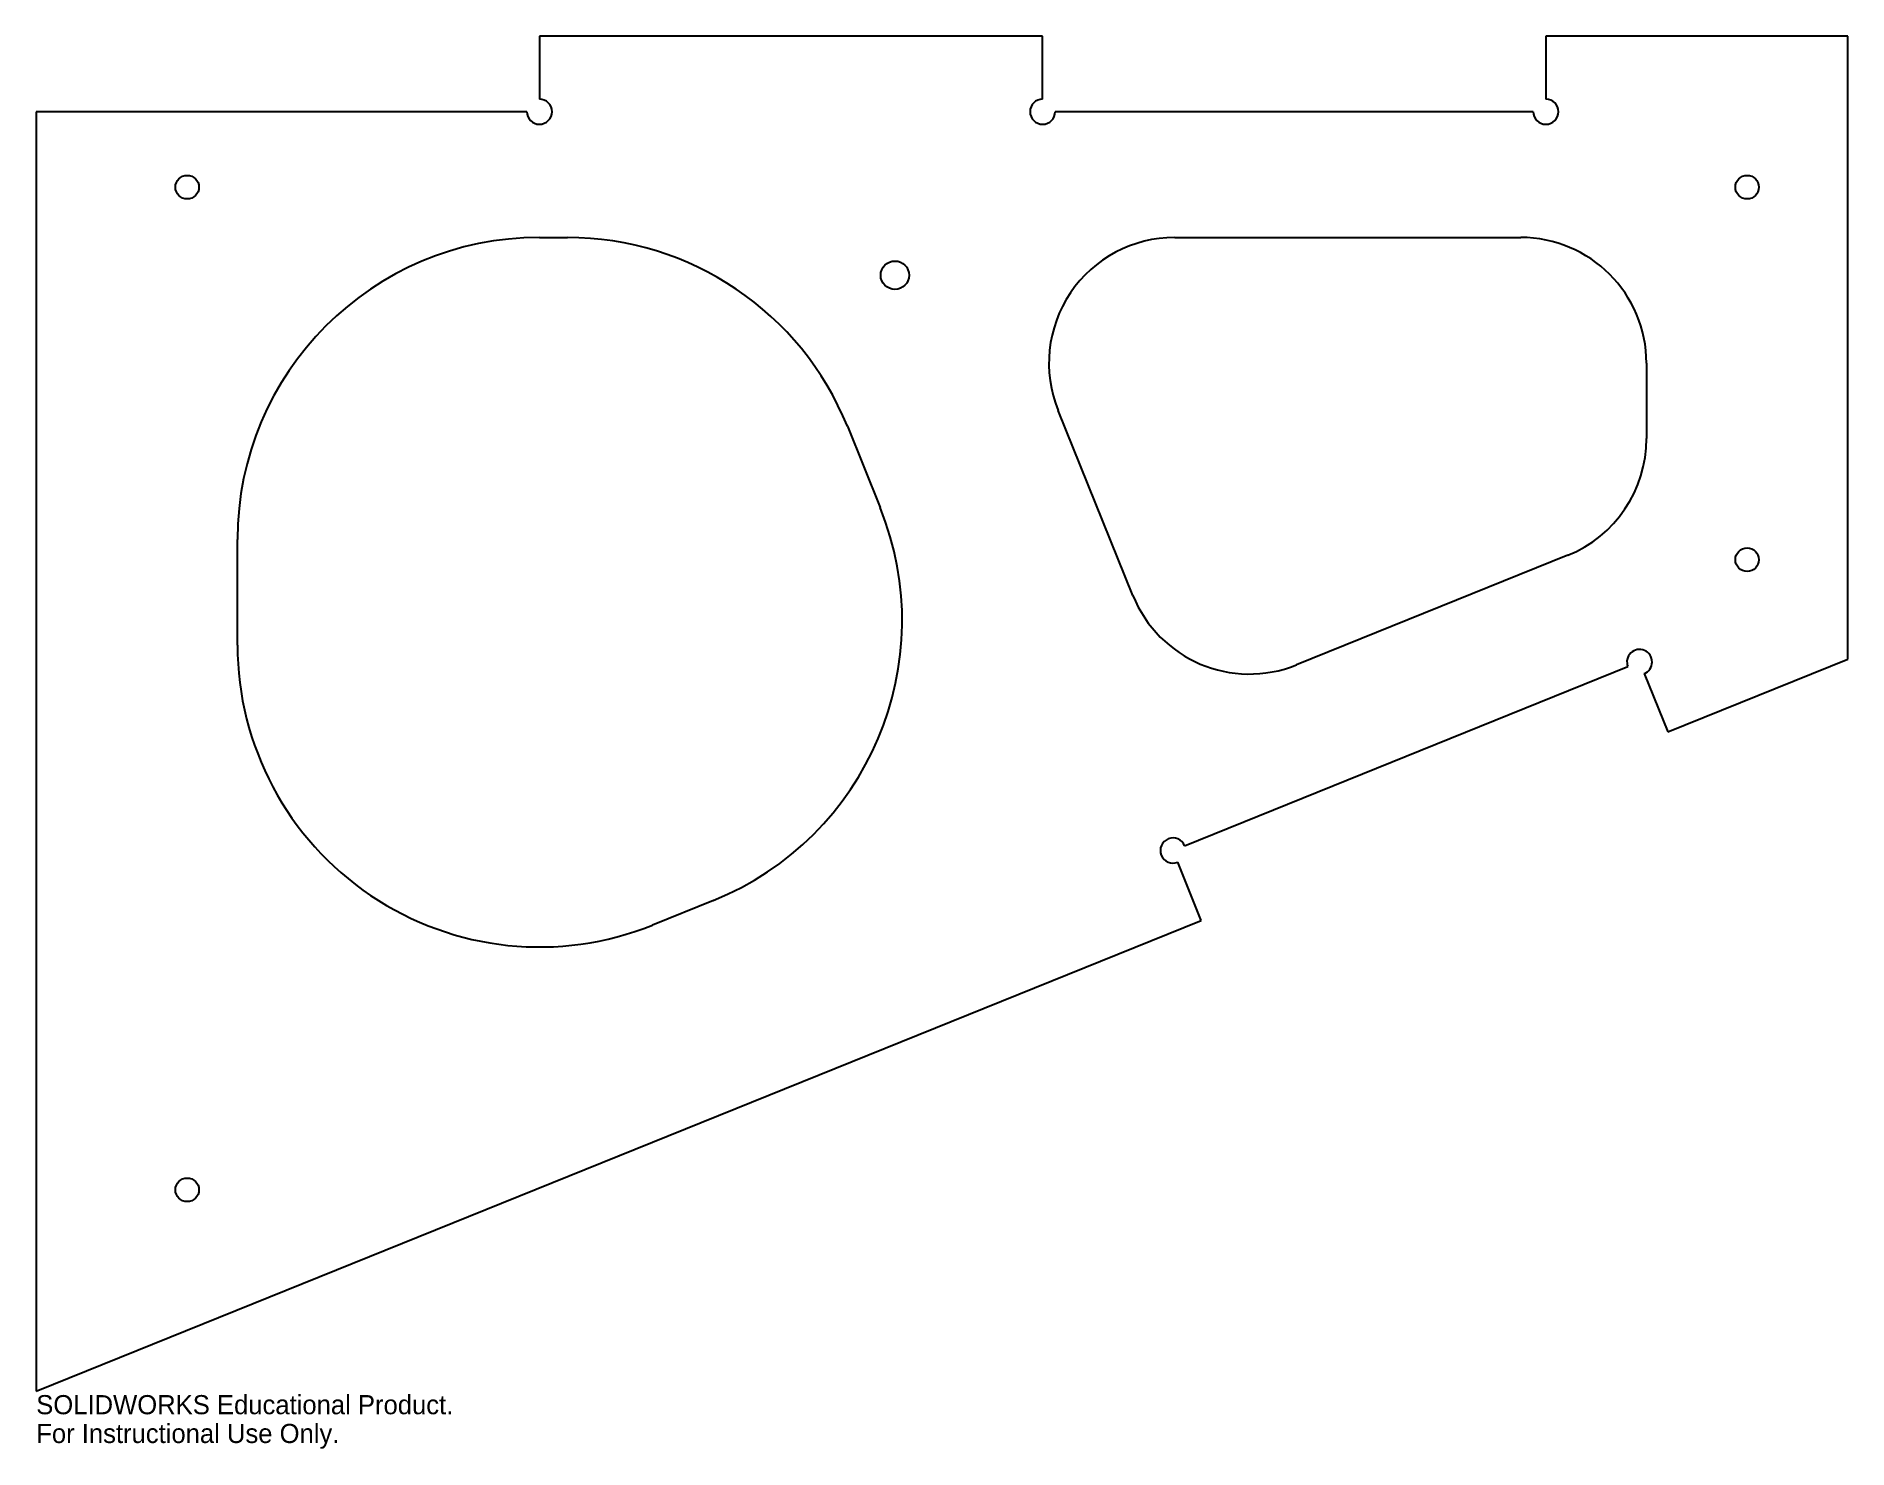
# Model space of a CAD drawing. Header units: inches. Extents: x 105.7 to 123.7, y 260.9 to 274.9.
import ezdxf

# ---------------------------------------------------------------- set-up
doc = ezdxf.new("R2010")
doc.units = ezdxf.units.IN
doc.header["$MEASUREMENT"] = 0
doc.styles.add('SLDTEXTSTYLE0', font='Arail.ttf')

msp = doc.modelspace()

# ---------------------------------------------------------------- linework, layer by layer
at = {"color": 1, "linetype": 'Continuous', "lineweight": 25}
for p, q in [((110.65, 274.95), (110.65, 274.325)), ((115.65, 274.95), (110.65, 274.95)), ((115.65, 274.325), (115.65, 274.95)), ((120.65, 274.95), (120.65, 274.325)), ((123.65, 274.95), (120.65, 274.95)), ((123.65, 268.758), (123.65, 274.95)), ((110.525, 274.2), (105.65, 274.2)), ((105.65, 274.2), (105.65, 261.486)), ((120.525, 274.2), (115.775, 274.2)), ((110.65, 272.95), (110.928, 272.95)), ((116.962, 272.95), (120.4, 272.95)), ((121.65, 271.7), (121.65, 270.951)), ((116.546, 269.393), (115.803, 271.232)), ((113.71, 271.074), (114.036, 270.267)), ((107.65, 268.899), (107.65, 269.95)), ((120.868, 269.792), (118.173, 268.703)), ((121.862, 268.036), (123.65, 268.758)), ((117.061, 266.905), (121.466, 268.685)), ((121.628, 268.616), (121.862, 268.036)), ((117.226, 266.163), (116.992, 266.743)), ((112.378, 266.361), (111.774, 266.117)), ((105.65, 261.486), (117.226, 266.163))]:
    msp.add_line(p, q, dxfattribs=at)
for centre, radius in [((107.15, 273.45), 0.117), ((122.65, 273.45), 0.117), ((114.182, 272.575), 0.141), ((122.65, 269.748), 0.117), ((107.15, 263.486), 0.117)]:
    msp.add_circle(centre, radius, dxfattribs=at)
for centre, radius, start, end in [((110.65, 274.2), 0.125, 180, 90), ((115.65, 274.2), 0.125, 90, 0), ((120.65, 274.2), 0.125, 180, 90), ((110.65, 269.95), 3, 90, 180), ((110.928, 269.95), 3, 22, 90), ((116.962, 271.7), 1.25, 90, 202), ((120.4, 271.7), 1.25, 0, 90), ((120.4, 270.951), 1.25, 292, 0), ((111.254, 269.143), 3, 292, 22), ((117.705, 269.862), 1.25, 202, 292), ((110.65, 268.899), 3, 180, 292), ((121.581, 268.732), 0.125, 292, 202), ((116.945, 266.858), 0.125, 22, 292)]:
    msp.add_arc(centre, radius, start, end, dxfattribs=at)

# ---------------------------------------------------------------- texts
at = {"color": 7, "linetype": 'Continuous', "char_height": 0.1903, "attachment_point": 1, "style": 'SLDTEXTSTYLE0'}
for s, insert in [('SOLIDWORKS Educational Product.', (105.65, 261.446)), ('For Instructional Use Only.', (105.65, 261.16))]:
    msp.add_mtext(s, dxfattribs=dict(at, insert=insert))

doc.saveas('drawing.dxf')
